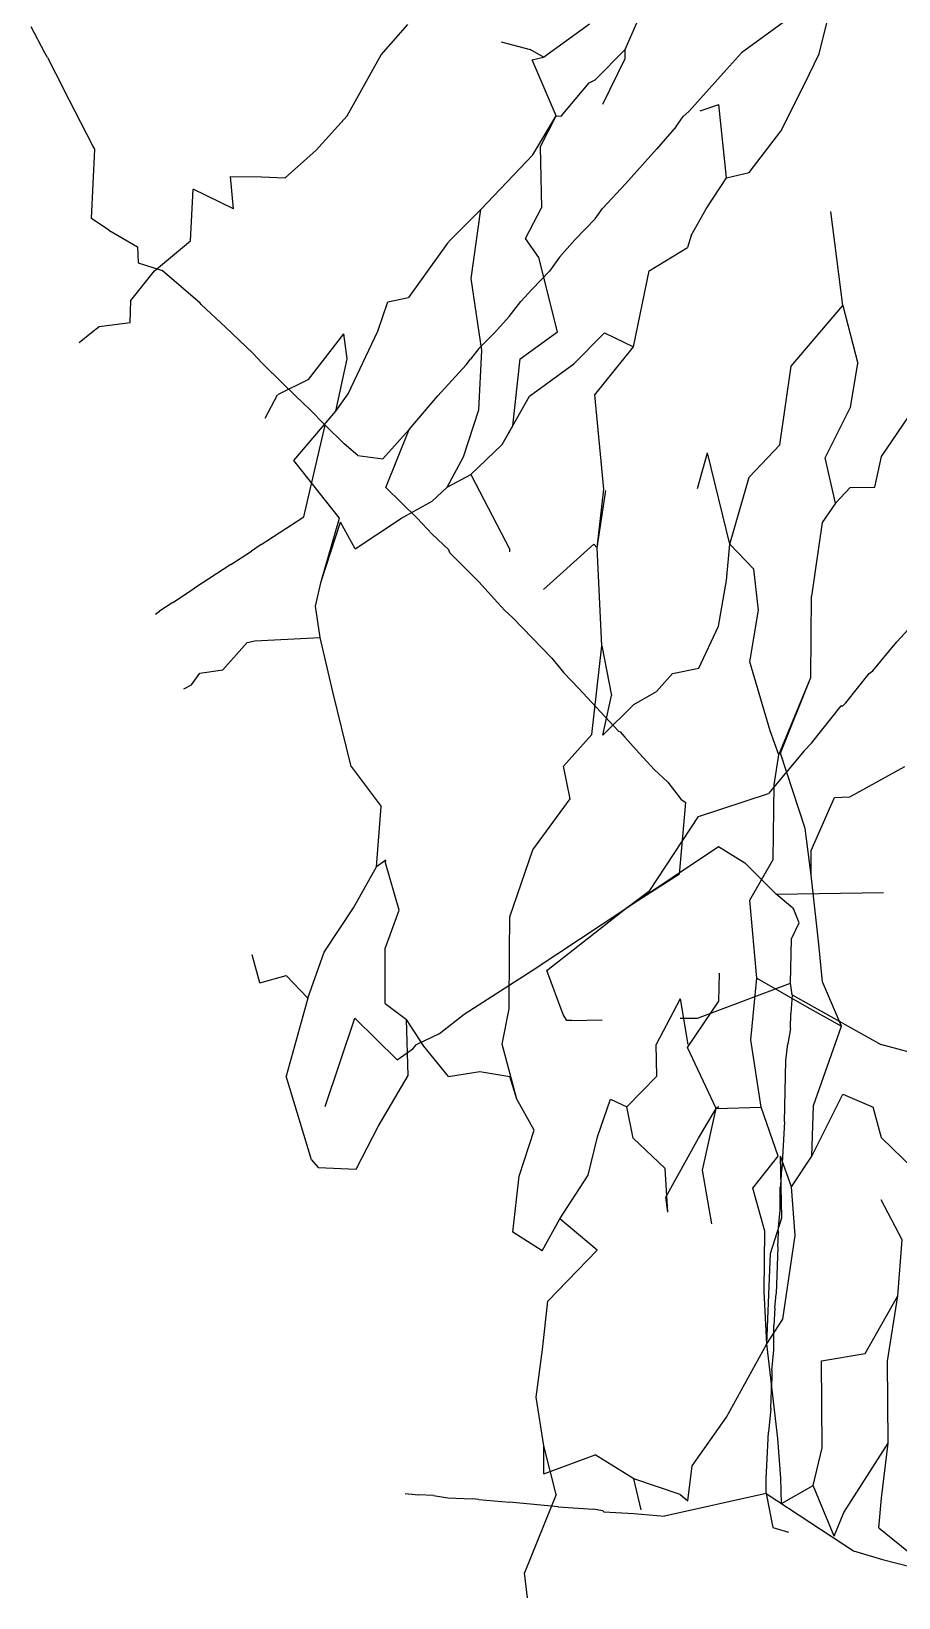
# Model space of a CAD drawing. Extents: x -744176.4 to -744149.3, y -1044958.5 to -1044927.3.
# Drawn here: x -744174.64 to -744167.64, y -1044951.07 to -1044938.43 of the extents above; entities that cross this region are included whole.
import ezdxf

# ---------------------------------------------------------------- set-up
doc = ezdxf.new("R2010")
doc.units = 0

msp = doc.modelspace()

# ---------------------------------------------------------------- linework, layer by layer
at = {"layer": 'SKELETON'}
for p, q in [((-744168.128006, -1044938.031006, 201.020996), (-744168.906006, -1044938.598022, 200.959)), ((-744168.276993, -1044938.607971, 195.477997), (-744168.153, -1044938.104004, 195.457001)), ((-744174.528, -1044938.598999, 201.360001), (-744174.636993, -1044938.388, 201.375)), ((-744171.813004, -1044938.61499, 195.641998), (-744171.598999, -1044938.369995, 195.585999)), ((-744170.503006, -1044938.633972, 195.494995), (-744170.130997, -1044938.364014, 195.477997)), ((-744169.843994, -1044938.572998, 195.496994), (-744169.75, -1044938.356995, 195.457001)), ((-744170.843994, -1044938.508972, 195.496994), (-744170.610992, -1044938.570984, 195.492004)), ((-744174.505997, -1044938.635986, 201.354004), (-744174.528, -1044938.598999, 201.360001)), ((-744174.505997, -1044938.635986, 201.354004), (-744174.378006, -1044938.890015, 201.339005)), ((-744172.087006, -1044939.107971, 195.522003), (-744171.813004, -1044938.61499, 195.641998)), ((-744170.503006, -1044938.633972, 195.494995), (-744170.610992, -1044938.570984, 195.492004)), ((-744170.593994, -1044938.656006, 195.492004), (-744170.503006, -1044938.633972, 195.494995)), ((-744170.085999, -1044938.817017, 195.5), (-744169.843994, -1044938.572998, 195.496994)), ((-744170.022995, -1044939.012024, 195.494003), (-744169.843994, -1044938.643982, 195.487)), ((-744169.843994, -1044938.643982, 195.487), (-744169.843994, -1044938.572998, 195.496994)), ((-744169.024994, -1044938.732971, 200.959), (-744168.906006, -1044938.598022, 200.959)), ((-744168.399994, -1044938.856018, 195.468994), (-744168.276993, -1044938.607971, 195.477997)), ((-744170.401001, -1044939.106995, 195.498001), (-744170.593994, -1044938.656006, 195.492004)), ((-744169.330002, -1044939.072998, 200.960007), (-744169.024994, -1044938.732971, 200.959)), ((-744174.141998, -1044939.343994, 201.311996), (-744174.378006, -1044938.890015, 201.339005)), ((-744170.360001, -1044939.109009, 195.481003), (-744170.134003, -1044938.841003, 195.468994)), ((-744170.134003, -1044938.841003, 195.468994), (-744170.085999, -1044938.817017, 195.5)), ((-744168.587997, -1044939.231018, 195.487), (-744168.399994, -1044938.856018, 195.468994)), ((-744169.240005, -1044939.065979, 195.490997), (-744169.089005, -1044939.015015, 195.485992)), ((-744169.024994, -1044939.609009, 195.498993), (-744169.089005, -1044939.015015, 195.485992)), ((-744172.339005, -1044939.383972, 195.522995), (-744172.087006, -1044939.107971, 195.522003)), ((-744170.587997, -1044939.421021, 195.492004), (-744170.401001, -1044939.106995, 195.498001)), ((-744170.529999, -1044939.359009, 195.490997), (-744170.401001, -1044939.106995, 195.498001)), ((-744170.401001, -1044939.106995, 195.498001), (-744170.360001, -1044939.109009, 195.481003)), ((-744169.432999, -1044939.19397, 200.960007), (-744169.376007, -1044939.112, 200.960007)), ((-744169.376007, -1044939.112, 200.960007), (-744169.330002, -1044939.072998, 200.960007)), ((-744169.432999, -1044939.19397, 200.960007), (-744169.591995, -1044939.377014, 200.960007)), ((-744168.843994, -1044939.564026, 195.494003), (-744168.587997, -1044939.231018, 195.487)), ((-744174.151993, -1044939.934998, 201.311996), (-744174.123993, -1044939.375977, 201.309006)), ((-744174.123993, -1044939.375977, 201.309006), (-744174.141998, -1044939.343994, 201.311996)), ((-744172.587006, -1044939.607971, 195.524994), (-744172.339005, -1044939.383972, 195.522995)), ((-744170.529999, -1044939.359009, 195.490997), (-744170.518005, -1044939.849976, 195.526993)), ((-744169.841003, -1044939.656982, 200.968994), (-744169.591995, -1044939.377014, 200.960007)), ((-744170.744995, -1044939.586975, 195.494995), (-744170.587997, -1044939.421021, 195.492004)), ((-744173.003998, -1044939.857971, 195.718002), (-744173.029999, -1044939.598022, 195.718994)), ((-744173.029999, -1044939.598022, 195.718994), (-744172.779999, -1044939.599976, 195.712997)), ((-744172.779999, -1044939.599976, 195.712997), (-744172.587006, -1044939.607971, 195.524994)), ((-744171.007996, -1044939.862976, 195.5), (-744170.744995, -1044939.586975, 195.494995)), ((-744170.026001, -1044939.856018, 200.968002), (-744169.841003, -1044939.656982, 200.968994)), ((-744169.190994, -1044939.857971, 195.498993), (-744169.024994, -1044939.609009, 195.498993)), ((-744169.024994, -1044939.609009, 195.498993), (-744168.843994, -1044939.564026, 195.494003)), ((-744173.352005, -1044940.117004, 195.725998), (-744173.332001, -1044939.700012, 195.729004)), ((-744173.003998, -1044939.857971, 195.718002), (-744173.332001, -1044939.700012, 195.729004)), ((-744171.253998, -1044940.109009, 195.5), (-744171.007996, -1044939.862976, 195.5)), ((-744171.085999, -1044940.419983, 195.531006), (-744171.007996, -1044939.862976, 195.5)), ((-744170.649002, -1044940.096985, 195.522995), (-744170.518005, -1044939.849976, 195.526993)), ((-744170.087006, -1044939.939026, 200.975998), (-744170.026001, -1044939.856018, 200.968002)), ((-744169.311996, -1044940.072998, 195.498993), (-744169.190994, -1044939.857971, 195.498993)), ((-744168.085999, -1044940.638, 195.5), (-744168.182999, -1044939.879028, 195.494003)), ((-744174.011002, -1044940.028992, 201.287003), (-744174.151993, -1044939.934998, 201.311996)), ((-744174.011002, -1044940.028992, 201.287003), (-744173.779007, -1044940.164978, 201.259995)), ((-744170.251007, -1044940.109009, 200.990997), (-744170.087006, -1044939.939026, 200.975998)), ((-744173.779007, -1044940.164978, 201.259995), (-744173.774002, -1044940.29303, 201.128998)), ((-744173.643997, -1044940.359009, 195.740005), (-744173.352005, -1044940.117004, 195.725998)), ((-744171.279007, -1044940.13501, 195.498993), (-744171.593994, -1044940.572998, 195.544998)), ((-744171.279007, -1044940.13501, 195.498993), (-744171.253998, -1044940.109009, 195.5)), ((-744170.541, -1044940.25, 195.533997), (-744170.649002, -1044940.096985, 195.522995)), ((-744170.375, -1044940.249023, 200.988998), (-744170.251007, -1044940.109009, 200.990997)), ((-744169.311996, -1044940.072998, 195.498993), (-744169.339996, -1044940.171021, 195.511002)), ((-744170.391006, -1044940.851013, 195.539001), (-744170.541, -1044940.25, 195.533997)), ((-744170.375, -1044940.249023, 200.988998), (-744170.455002, -1044940.362, 200.998001)), ((-744169.649002, -1044940.357971, 195.522003), (-744169.339996, -1044940.171021, 195.511002)), ((-744173.835007, -1044940.598022, 195.744995), (-744173.643997, -1044940.359009, 195.740005)), ((-744173.774002, -1044940.29303, 201.128998), (-744173.580994, -1044940.356018, 201.240005)), ((-744173.274994, -1044940.619995, 201.216003), (-744173.580994, -1044940.356018, 201.240005)), ((-744170.593994, -1044940.505005, 200.983994), (-744170.455002, -1044940.362, 200.998001)), ((-744169.776993, -1044940.971008, 195.522995), (-744169.649002, -1044940.357971, 195.522003)), ((-744171.001007, -1044941.000977, 195.552994), (-744171.085999, -1044940.419983, 195.531006)), ((-744170.686005, -1044940.606018, 200.992004), (-744170.593994, -1044940.505005, 200.983994)), ((-744173.839005, -1044940.776001, 195.580994), (-744173.835007, -1044940.598022, 195.744995)), ((-744173.266998, -1044940.630005, 201.214996), (-744173.274994, -1044940.619995, 201.216003)), ((-744173.266998, -1044940.630005, 201.214996), (-744173.070999, -1044940.814026, 201.207001)), ((-744171.841003, -1044940.843994, 195.554001), (-744171.759003, -1044940.609009, 195.516006)), ((-744171.759003, -1044940.609009, 195.516006), (-744171.593994, -1044940.572998, 195.544998)), ((-744170.781006, -1044940.728027, 200.990997), (-744170.686005, -1044940.606018, 200.992004)), ((-744168.505005, -1044941.127991, 195.513), (-744168.085999, -1044940.638, 195.5)), ((-744168.085999, -1044940.638, 195.5), (-744167.966003, -1044941.106018, 195.496994)), ((-744174.089005, -1044940.807007, 195.746994), (-744173.839005, -1044940.776001, 195.580994)), ((-744170.781006, -1044940.728027, 200.990997), (-744170.899994, -1044940.857971, 200.990005)), ((-744174.251007, -1044940.935974, 195.746994), (-744174.149994, -1044940.856018, 195.585007)), ((-744174.149994, -1044940.856018, 195.585007), (-744174.089005, -1044940.807007, 195.746994)), ((-744172.848999, -1044941.023987, 201.184998), (-744173.070999, -1044940.814026, 201.207001)), ((-744172.401001, -1044941.234009, 195.552994), (-744172.113998, -1044940.867004, 195.552994)), ((-744172.089005, -1044941.06897, 195.561996), (-744172.113998, -1044940.867004, 195.552994)), ((-744172.078995, -1044941.351013, 195.570007), (-744171.841003, -1044940.843994, 195.554001)), ((-744171.024002, -1044940.984009, 201.001999), (-744170.899994, -1044940.857971, 200.990005)), ((-744170.692001, -1044941.067993, 195.544998), (-744170.391006, -1044940.851013, 195.539001)), ((-744170.259003, -1044941.107971, 195.520004), (-744170.009995, -1044940.857971, 195.522003)), ((-744170.009995, -1044940.857971, 195.522003), (-744169.776993, -1044940.971008, 195.522995)), ((-744172.774994, -1044941.104004, 201.177002), (-744172.848999, -1044941.023987, 201.184998)), ((-744171.024002, -1044940.984009, 201.001999), (-744171.093002, -1044941.070984, 200.983994)), ((-744171.024994, -1044941.481018, 195.557007), (-744171.001007, -1044941.000977, 195.552994)), ((-744170.087997, -1044941.359009, 195.548004), (-744169.776993, -1044940.971008, 195.522995)), ((-744172.75, -1044941.127991, 201.179001), (-744172.774994, -1044941.104004, 201.177002)), ((-744172.75, -1044941.127991, 201.179001), (-744172.501007, -1044941.369019, 201.153)), ((-744172.177994, -1044941.492004, 195.567993), (-744172.089005, -1044941.06897, 195.561996)), ((-744171.356003, -1044941.367981, 200.998993), (-744171.128006, -1044941.117981, 200.985992)), ((-744171.128006, -1044941.117981, 200.985992), (-744171.093002, -1044941.070984, 200.983994)), ((-744170.75, -1044941.607971, 195.550003), (-744170.692001, -1044941.067993, 195.544998)), ((-744170.617004, -1044941.369019, 195.550003), (-744170.259003, -1044941.107971, 195.520004)), ((-744168.595001, -1044941.762024, 195.522995), (-744168.505005, -1044941.127991, 195.513)), ((-744168.024002, -1044941.458008, 195.615005), (-744167.966003, -1044941.106018, 195.496994)), ((-744172.401001, -1044941.234009, 195.552994), (-744172.649994, -1044941.357971, 195.570007)), ((-744172.75, -1044941.546021, 195.587006), (-744172.649994, -1044941.357971, 195.570007)), ((-744172.393005, -1044941.473999, 201.147003), (-744172.501007, -1044941.369019, 201.153)), ((-744172.177994, -1044941.492004, 195.567993), (-744172.078995, -1044941.351013, 195.570007)), ((-744171.587006, -1044941.640015, 200.998001), (-744171.356003, -1044941.367981, 200.998993)), ((-744170.835999, -1044941.760986, 195.552002), (-744170.617004, -1044941.369019, 195.550003)), ((-744170.016998, -1044942.119019, 195.554001), (-744170.087997, -1044941.359009, 195.548004)), ((-744172.516998, -1044941.890015, 195.585007), (-744172.177994, -1044941.492004, 195.567993)), ((-744172.393005, -1044941.473999, 201.147003), (-744172.266006, -1044941.603027, 201.145996)), ((-744171.149002, -1044941.859009, 195.563995), (-744171.024994, -1044941.481018, 195.557007)), ((-744168.229996, -1044941.867981, 195.513), (-744168.024002, -1044941.458008, 195.615005)), ((-744167.774002, -1044941.856018, 195.490005), (-744167.557007, -1044941.536011, 195.494995)), ((-744172.436996, -1044942.343994, 201.024002), (-744172.266006, -1044941.603027, 201.145996)), ((-744172.266006, -1044941.603027, 201.145996), (-744172.112, -1044941.755005, 201.141006)), ((-744171.800995, -1044941.875977, 200.990997), (-744171.587006, -1044941.640015, 200.998001)), ((-744171.774994, -1044942.107971, 201.061005), (-744171.587006, -1044941.640015, 200.998001)), ((-744170.835999, -1044941.760986, 195.552002), (-744170.75, -1044941.607971, 195.550003)), ((-744172.003006, -1044941.848999, 201.147003), (-744172.112, -1044941.755005, 201.141006)), ((-744171.091003, -1044942.002991, 195.557999), (-744170.835999, -1044941.760986, 195.552002)), ((-744168.843994, -1044942.023987, 195.529007), (-744168.595001, -1044941.762024, 195.522995)), ((-744172.149002, -1044942.353027, 195.585999), (-744172.516998, -1044941.890015, 195.585007)), ((-744172.003006, -1044941.848999, 201.147003), (-744171.800995, -1044941.875977, 200.990997)), ((-744171.281006, -1044942.104004, 195.554001), (-744171.149002, -1044941.859009, 195.563995)), ((-744169.259003, -1044942.116028, 195.537994), (-744169.179993, -1044941.825989, 195.529999)), ((-744169, -1044942.562988, 195.533997), (-744169.179993, -1044941.825989, 195.529999)), ((-744168.147003, -1044942.231995, 195.5), (-744168.229996, -1044941.867981, 195.513)), ((-744167.828995, -1044942.104004, 195.494995), (-744167.774002, -1044941.856018, 195.490005)), ((-744171.281006, -1044942.104004, 195.554001), (-744171.091003, -1044942.002991, 195.557999)), ((-744171.091003, -1044942.002991, 195.557999), (-744170.774994, -1044942.607971, 195.561005)), ((-744169, -1044942.562988, 195.533997), (-744168.843994, -1044942.023987, 195.529007)), ((-744171.524002, -1044942.353027, 201.052002), (-744171.774994, -1044942.107971, 201.061005)), ((-744171.404007, -1044942.218994, 195.561005), (-744171.281006, -1044942.104004, 195.554001)), ((-744170.070007, -1044942.594971, 195.559006), (-744170.016998, -1044942.119019, 195.554001)), ((-744170.070007, -1044942.594971, 195.559006), (-744170.001007, -1044942.132019, 195.554001)), ((-744168.147003, -1044942.231995, 195.5), (-744168.026993, -1044942.106995, 195.498993)), ((-744168.026993, -1044942.106995, 195.498993), (-744167.828995, -1044942.104004, 195.494995)), ((-744171.404007, -1044942.218994, 195.561005), (-744171.656006, -1044942.359009, 195.582001)), ((-744168.147003, -1044942.231995, 195.5), (-744168.253006, -1044942.390015, 195.5)), ((-744172.781006, -1044942.567017, 201.031006), (-744172.436996, -1044942.343994, 201.024002)), ((-744172.296997, -1044942.866028, 195.600006), (-744172.149002, -1044942.353027, 195.585999)), ((-744172.296997, -1044942.866028, 195.600006), (-744172.141006, -1044942.387024, 195.589005)), ((-744172.024002, -1044942.603027, 195.591995), (-744172.141006, -1044942.387024, 195.589005)), ((-744172.024002, -1044942.603027, 195.591995), (-744171.656006, -1044942.359009, 195.582001)), ((-744171.401001, -1044942.482971, 201.050995), (-744171.524002, -1044942.353027, 201.052002)), ((-744168.253006, -1044942.390015, 195.5), (-744168.339005, -1044942.984009, 195.531006)), ((-744172.781006, -1044942.567017, 201.031006), (-744172.860992, -1044942.619995, 201.039001)), ((-744171.401001, -1044942.482971, 201.050995), (-744171.266006, -1044942.609009, 201.048004)), ((-744170.501999, -1044942.929993, 195.567993), (-744170.098007, -1044942.562988, 195.559998)), ((-744170.070007, -1044942.594971, 195.559006), (-744170.098007, -1044942.562988, 195.559998)), ((-744169.024994, -1044942.857971, 195.531006), (-744169, -1044942.562988, 195.533997)), ((-744169, -1044942.562988, 195.533997), (-744168.804993, -1044942.765015, 195.537994)), ((-744173.026993, -1044942.72699, 201.037003), (-744172.860992, -1044942.619995, 201.039001)), ((-744171.259003, -1044942.63501, 201.046997), (-744171.266006, -1044942.609009, 201.048004)), ((-744171.259003, -1044942.63501, 201.046997), (-744171.026001, -1044942.867981, 201.050003)), ((-744170.774994, -1044942.625, 195.561996), (-744170.774994, -1044942.607971, 195.561005)), ((-744170.031998, -1044943.38501, 195.561996), (-744170.070007, -1044942.594971, 195.559006)), ((-744173.026993, -1044942.72699, 201.037003), (-744173.319, -1044942.919983, 201.052002)), ((-744168.766998, -1044943.096008, 195.522995), (-744168.804993, -1044942.765015, 195.537994)), ((-744173.494003, -1044943.034973, 201.054001), (-744173.319, -1044942.919983, 201.052002)), ((-744172.343994, -1044943.065002, 195.602005), (-744172.296997, -1044942.866028, 195.600006)), ((-744170.875, -1044943.036011, 201.029999), (-744171.026001, -1044942.867981, 201.050003)), ((-744169.091003, -1044943.22699, 195.528), (-744169.024994, -1044942.857971, 195.531006)), ((-744173.494003, -1044943.034973, 201.054001), (-744173.602997, -1044943.106018, 201.054001)), ((-744172.307007, -1044943.317017, 195.597), (-744172.343994, -1044943.065002, 195.602005)), ((-744170.875, -1044943.036011, 201.029999), (-744170.815002, -1044943.098999, 201.029007)), ((-744168.345993, -1044943.640991, 195.546005), (-744168.339005, -1044942.984009, 195.531006)), ((-744173.636002, -1044943.130005, 201.061996), (-744173.602997, -1044943.106018, 201.054001)), ((-744170.751007, -1044943.159973, 201.022995), (-744170.815002, -1044943.098999, 201.029007)), ((-744170.436005, -1044943.484009, 201.024002), (-744170.751007, -1044943.159973, 201.022995)), ((-744168.837997, -1044943.513, 195.550003), (-744168.766998, -1044943.096008, 195.522995)), ((-744167.5, -1044943.189026, 200.835007), (-744167.651993, -1044943.353027, 200.832993)), ((-744172.832001, -1044943.344971, 195.606003), (-744172.307007, -1044943.317017, 195.597)), ((-744172.203003, -1044943.755005, 195.613998), (-744172.307007, -1044943.317017, 195.597)), ((-744169.25, -1044943.564026, 195.531006), (-744169.091003, -1044943.22699, 195.528)), ((-744173.091995, -1044943.577026, 195.621002), (-744172.893997, -1044943.359009, 195.619995)), ((-744172.893997, -1044943.359009, 195.619995), (-744172.832001, -1044943.344971, 195.606003)), ((-744170.113007, -1044944.098999, 195.574005), (-744170.031998, -1044943.38501, 195.561996)), ((-744170.031998, -1044943.38501, 195.561996), (-744169.953995, -1044943.784973, 195.559998)), ((-744167.843994, -1044943.586975, 200.835007), (-744167.651993, -1044943.353027, 200.832993)), ((-744173.278, -1044943.606018, 195.630005), (-744173.091995, -1044943.577026, 195.621002)), ((-744170.436005, -1044943.484009, 201.024002), (-744170.339005, -1044943.603027, 201.020004)), ((-744169.460999, -1044943.609009, 195.548004), (-744169.25, -1044943.564026, 195.531006)), ((-744168.673004, -1044944.070007, 195.554001), (-744168.837997, -1044943.513, 195.550003)), ((-744173.404999, -1044943.731995, 195.632004), (-744173.343002, -1044943.698975, 195.623993)), ((-744173.343002, -1044943.698975, 195.623993), (-744173.278, -1044943.606018, 195.630005)), ((-744170.220001, -1044943.724976, 201), (-744170.339005, -1044943.603027, 201.020004)), ((-744169.589996, -1044943.754028, 195.546005), (-744169.460999, -1044943.609009, 195.548004)), ((-744168.604996, -1044944.263, 195.550995), (-744168.345993, -1044943.640991, 195.546005)), ((-744168.591003, -1044944.250977, 195.550995), (-744168.345993, -1044943.640991, 195.546005)), ((-744168.061996, -1044943.844971, 200.841995), (-744167.876007, -1044943.607971, 200.832993)), ((-744167.876007, -1044943.607971, 200.832993), (-744167.843994, -1044943.586975, 200.835007)), ((-744172.056, -1044944.357971, 195.623001), (-744172.203003, -1044943.755005, 195.613998)), ((-744169.897003, -1044944.073975, 200.992004), (-744170.220001, -1044943.724976, 201)), ((-744170.024002, -1044944.106018, 195.554001), (-744169.953995, -1044943.784973, 195.559998)), ((-744169.774994, -1044943.856995, 195.550995), (-744169.589996, -1044943.754028, 195.546005)), ((-744170.024002, -1044944.106018, 195.554001), (-744169.774994, -1044943.856995, 195.550995)), ((-744168.339005, -1044944.169006, 200.843994), (-744168.100998, -1044943.869995, 200.839996)), ((-744168.091995, -1044943.875, 200.837997), (-744168.100998, -1044943.869995, 200.839996)), ((-744168.091995, -1044943.875, 200.837997), (-744168.061996, -1044943.844971, 200.841995)), ((-744169.897003, -1044944.073975, 200.992004), (-744169.884995, -1044944.078979, 200.994995)), ((-744169.884995, -1044944.078979, 200.994995), (-744169.847, -1044944.122986, 200.992004)), ((-744168.604996, -1044944.263, 195.550995), (-744168.673004, -1044944.070007, 195.554001)), ((-744170.343002, -1044944.356995, 195.570007), (-744170.113007, -1044944.098999, 195.574005)), ((-744169.753998, -1044944.223022, 200.992004), (-744169.847, -1044944.122986, 200.992004)), ((-744168.399994, -1044944.232971, 200.843002), (-744168.339005, -1044944.169006, 200.843994)), ((-744169.753998, -1044944.223022, 200.992004), (-744169.610001, -1044944.382996, 200.990997)), ((-744168.399994, -1044944.232971, 200.843002), (-744168.686996, -1044944.575012, 200.865005)), ((-744168.641006, -1044944.507019, 195.548996), (-744168.604996, -1044944.263, 195.550995)), ((-744168.391998, -1044944.859009, 195.522995), (-744168.591003, -1044944.250977, 195.550995)), ((-744172.056, -1044944.357971, 195.623001), (-744171.813004, -1044944.679993, 195.617996)), ((-744170.287003, -1044944.619019, 195.585999), (-744170.343002, -1044944.356995, 195.570007)), ((-744169.498993, -1044944.484009, 200.987), (-744169.610001, -1044944.382996, 200.990997)), ((-744168.031006, -1044944.604004, 195.531006), (-744167.587006, -1044944.359009, 195.520004)), ((-744169.498993, -1044944.484009, 200.987), (-744169.391998, -1044944.625, 200.990005)), ((-744169.251999, -1044944.762024, 200.985001), (-744168.686996, -1044944.575012, 200.865005)), ((-744168.649002, -1044945.109009, 195.554001), (-744168.641006, -1044944.507019, 195.548996)), ((-744171.852005, -1044945.16803, 195.628998), (-744171.813004, -1044944.679993, 195.617996)), ((-744170.589005, -1044945.030029, 195.600998), (-744170.287003, -1044944.619019, 195.585999)), ((-744169.406006, -1044945.22699, 200.891006), (-744169.354004, -1044944.650024, 200.996002)), ((-744169.391998, -1044944.625, 200.990005), (-744169.354004, -1044944.650024, 200.996002)), ((-744168.343002, -1044945.034973, 195.537994), (-744168.154999, -1044944.607971, 195.529999)), ((-744168.154999, -1044944.607971, 195.529999), (-744168.031006, -1044944.604004, 195.531006)), ((-744169.643997, -1044945.359009, 200.904007), (-744169.251999, -1044944.762024, 200.985001)), ((-744168.343994, -1044945.234985, 195.546005), (-744168.391998, -1044944.859009, 195.522995)), ((-744170.774994, -1044945.572021, 195.606003), (-744170.589005, -1044945.030029, 195.600998)), ((-744169.837997, -1044945.502991, 200.889008), (-744169.091003, -1044945.004028, 200.867004)), ((-744169.091003, -1044945.004028, 200.867004), (-744168.878006, -1044945.137024, 200.994995)), ((-744168.343994, -1044945.234985, 195.546005), (-744168.343002, -1044945.034973, 195.537994)), ((-744172.037994, -1044945.5, 195.632996), (-744171.852005, -1044945.16803, 195.628998)), ((-744171.776993, -1044945.114014, 195.623993), (-744171.852005, -1044945.16803, 195.628998)), ((-744171.779007, -1044945.137024, 195.625), (-744171.776993, -1044945.114014, 195.623993)), ((-744171.669006, -1044945.518982, 195.625), (-744171.779007, -1044945.137024, 195.625)), ((-744168.625, -1044945.388, 200.927994), (-744168.878006, -1044945.137024, 200.994995)), ((-744168.837006, -1044945.437988, 195.554001), (-744168.649002, -1044945.109009, 195.554001)), ((-744169.406006, -1044945.22699, 200.891006), (-744169.837997, -1044945.502991, 200.889008)), ((-744168.281006, -1044945.79303, 195.552002), (-744168.343994, -1044945.234985, 195.546005)), ((-744169.837997, -1044945.502991, 200.889008), (-744169.643997, -1044945.359009, 200.904007)), ((-744168.781998, -1044946.067017, 195.561005), (-744168.837006, -1044945.437988, 195.554001)), ((-744168.625, -1044945.388, 200.927994), (-744167.759003, -1044945.375977, 200.936996)), ((-744168.494003, -1044945.499023, 200.927994), (-744168.625, -1044945.388, 200.927994)), ((-744172.272995, -1044945.857971, 195.651993), (-744172.037994, -1044945.5, 195.632996)), ((-744171.781006, -1044945.827026, 195.623993), (-744171.669006, -1044945.518982, 195.625)), ((-744170.776993, -1044945.857971, 195.617004), (-744170.774994, -1044945.572021, 195.606003)), ((-744170.585999, -1044946, 200.904999), (-744169.837997, -1044945.502991, 200.889008)), ((-744170.475006, -1044946.005981, 201.078003), (-744169.837997, -1044945.502991, 200.889008)), ((-744168.494003, -1044945.499023, 200.927994), (-744168.483002, -1044945.513, 200.996994)), ((-744168.438995, -1044945.620972, 200.996002), (-744168.483002, -1044945.513, 200.996994)), ((-744168.501007, -1044945.749023, 200.936996), (-744168.438995, -1044945.620972, 200.996002)), ((-744171.781998, -1044946.270996, 195.636002), (-744171.781006, -1044945.827026, 195.623993)), ((-744168.509995, -1044946.106018, 200.955002), (-744168.501007, -1044945.749023, 200.936996)), ((-744168.251999, -1044946.096008, 195.531006), (-744168.281006, -1044945.79303, 195.552002)), ((-744172.794006, -1044946.103027, 195.658005), (-744172.854004, -1044945.879028, 195.664001)), ((-744172.404007, -1044946.228027, 195.641006), (-744172.272995, -1044945.857971, 195.651993)), ((-744170.779999, -1044946.312988, 195.615005), (-744170.776993, -1044945.857971, 195.617004)), ((-744172.794006, -1044946.103027, 195.658005), (-744172.578995, -1044946.044006, 195.649994)), ((-744172.404007, -1044946.228027, 195.641006), (-744172.578995, -1044946.044006, 195.649994)), ((-744171.143005, -1044946.356018, 200.904999), (-744170.585999, -1044946, 200.904999)), ((-744170.345001, -1044946.359009, 201.091995), (-744170.475006, -1044946.005981, 201.078003)), ((-744169.259995, -1044946.390015, 200.901001), (-744168.509995, -1044946.106018, 200.955002)), ((-744169.087006, -1044946.252991, 195.591003), (-744169.082001, -1044946.025024, 195.572006)), ((-744168.828995, -1044946.562988, 195.584), (-744168.781998, -1044946.067017, 195.561005)), ((-744168.781998, -1044946.067017, 195.561005), (-744168.376999, -1044946.299011, 195.554001)), ((-744168.496002, -1044946.200012, 200.936005), (-744168.509995, -1044946.106018, 200.955002)), ((-744168.097, -1044946.453003, 195.557007), (-744168.251999, -1044946.096008, 195.531006)), ((-744172.404007, -1044946.228027, 195.641006), (-744172.578995, -1044946.856995, 195.660995)), ((-744169.401001, -1044946.232971, 195.578995), (-744169.593994, -1044946.60199, 195.608994)), ((-744169.401001, -1044946.232971, 195.578995), (-744169.337997, -1044946.603027, 195.610001)), ((-744168.496002, -1044946.200012, 200.936005), (-744168.507004, -1044946.35199, 201)), ((-744168.496002, -1044946.200012, 200.936005), (-744167.781006, -1044946.60199, 200.865997)), ((-744171.781998, -1044946.270996, 195.636002), (-744171.610001, -1044946.398987, 195.634995)), ((-744171.343002, -1044946.512024, 200.914993), (-744171.143005, -1044946.356018, 200.904999)), ((-744170.835999, -1044946.598999, 195.615005), (-744170.779999, -1044946.312988, 195.615005)), ((-744170.315002, -1044946.408997, 200.998001), (-744170.345001, -1044946.359009, 201.091995)), ((-744169.339996, -1044946.625977, 195.608994), (-744169.087006, -1044946.252991, 195.591003)), ((-744168.509003, -1044946.473999, 201.022995), (-744168.507004, -1044946.35199, 201)), ((-744168.376999, -1044946.299011, 195.554001), (-744168.097, -1044946.453003, 195.557007)), ((-744172.266006, -1044947.10199, 200.953003), (-744172.026001, -1044946.388, 200.960007)), ((-744172.026001, -1044946.388, 200.960007), (-744171.684998, -1044946.724976, 200.929001)), ((-744171.595993, -1044946.85199, 195.645004), (-744171.610001, -1044946.398987, 195.634995)), ((-744171.468994, -1044946.614014, 195.632996), (-744171.610001, -1044946.398987, 195.634995)), ((-744170.274994, -1044946.40802, 200.919998), (-744170.315002, -1044946.408997, 200.998001)), ((-744170.274994, -1044946.40802, 200.919998), (-744170.029007, -1044946.403015, 200.904999)), ((-744169.399994, -1044946.390015, 200.904999), (-744169.259995, -1044946.390015, 200.901001)), ((-744168.509003, -1044946.473999, 201.022995), (-744168.531006, -1044946.596985, 200.985001)), ((-744168.324997, -1044947.093994, 195.572998), (-744168.097, -1044946.453003, 195.557007)), ((-744171.557007, -1044946.635986, 200.927002), (-744171.526993, -1044946.60199, 200.927994)), ((-744171.526993, -1044946.60199, 200.927994), (-744171.343002, -1044946.512024, 200.914993)), ((-744170.718994, -1044947.04303, 195.615005), (-744170.835999, -1044946.598999, 195.615005)), ((-744169.587997, -1044946.856995, 195.610992), (-744169.593994, -1044946.60199, 195.608994)), ((-744168.746002, -1044947.106995, 195.584), (-744168.828995, -1044946.562988, 195.584)), ((-744168.548004, -1044946.72998, 200.996994), (-744168.531006, -1044946.596985, 200.985001)), ((-744167.401993, -1044946.703979, 200.882004), (-744167.781006, -1044946.60199, 200.865997)), ((-744171.684998, -1044946.724976, 200.929001), (-744171.557007, -1044946.635986, 200.927002)), ((-744171.270004, -1044946.859009, 195.630997), (-744171.468994, -1044946.614014, 195.632996)), ((-744169.110001, -1044947.117981, 195.598007), (-744169.339996, -1044946.625977, 195.608994)), ((-744168.556, -1044947.10498, 200.990005), (-744168.548004, -1044946.72998, 200.996994)), ((-744172.375, -1044947.531982, 195.656006), (-744172.578995, -1044946.856995, 195.660995)), ((-744171.837997, -1044947.263977, 195.647995), (-744171.595993, -1044946.85199, 195.645004)), ((-744171.270004, -1044946.859009, 195.630997), (-744171.016006, -1044946.820984, 195.621002)), ((-744171.016006, -1044946.820984, 195.621002), (-744170.774002, -1044946.859009, 195.619003)), ((-744170.718994, -1044947.04303, 195.615005), (-744170.774002, -1044946.859009, 195.619003)), ((-744169.830994, -1044947.10498, 195.608994), (-744169.587997, -1044946.856995, 195.610992)), ((-744170.578995, -1044947.291992, 195.623001), (-744170.718994, -1044947.04303, 195.615005)), ((-744170.067993, -1044947.348022, 195.613998), (-744169.962006, -1044947.041992, 195.615997)), ((-744169.962006, -1044947.041992, 195.615997), (-744169.830994, -1044947.10498, 195.608994)), ((-744169.779007, -1044947.357971, 195.610001), (-744169.830994, -1044947.10498, 195.608994)), ((-744169.087997, -1044947.104004, 195.593002), (-744169.110001, -1044947.117981, 195.598007)), ((-744169.110001, -1044947.117981, 195.598007), (-744168.746002, -1044947.106995, 195.584)), ((-744168.610001, -1044947.502991, 195.576996), (-744168.746002, -1044947.106995, 195.584)), ((-744168.559006, -1044947.22699, 200.988998), (-744168.556, -1044947.10498, 200.990005)), ((-744168.337006, -1044947.504028, 195.554001), (-744168.087997, -1044947.002991, 195.569)), ((-744168.337006, -1044947.504028, 195.554001), (-744168.324997, -1044947.093994, 195.572998)), ((-744168.087997, -1044947.002991, 195.569), (-744167.843002, -1044947.106995, 195.552002)), ((-744167.776001, -1044947.356018, 195.548004), (-744167.843002, -1044947.106995, 195.552002)), ((-744169.251007, -1044947.356995, 195.591995), (-744169.110001, -1044947.117981, 195.598007)), ((-744169.218994, -1044947.617004, 195.593002), (-744169.110001, -1044947.117981, 195.598007)), ((-744168.559006, -1044947.22699, 200.988998), (-744168.580002, -1044947.607971, 200.992004)), ((-744172.016006, -1044947.607971, 195.649994), (-744171.837997, -1044947.263977, 195.647995)), ((-744170.699997, -1044947.664001, 195.643005), (-744170.578995, -1044947.291992, 195.623001)), ((-744170.143005, -1044947.656982, 195.615005), (-744170.067993, -1044947.348022, 195.613998)), ((-744169.522003, -1044947.60199, 195.591995), (-744169.779007, -1044947.357971, 195.610001)), ((-744169.516998, -1044947.833008, 195.608002), (-744169.251007, -1044947.356995, 195.591995)), ((-744167.518997, -1044947.60199, 195.542999), (-744167.776001, -1044947.356018, 195.548004)), ((-744172.375, -1044947.531982, 195.656006), (-744172.320999, -1044947.594971, 195.651001)), ((-744172.320999, -1044947.594971, 195.651001), (-744172.016006, -1044947.607971, 195.649994)), ((-744169.5, -1044947.955994, 195.612), (-744169.522003, -1044947.60199, 195.591995)), ((-744169.145004, -1044948.047974, 195.602005), (-744169.218994, -1044947.617004, 195.593002)), ((-744168.813004, -1044947.76001, 195.597), (-744168.610001, -1044947.502991, 195.576996)), ((-744168.578995, -1044948.000977, 195.597), (-744168.589005, -1044947.502991, 195.576004)), ((-744168.501999, -1044947.750977, 195.576996), (-744168.589005, -1044947.502991, 195.576004)), ((-744168.587006, -1044947.734009, 200.990997), (-744168.580002, -1044947.607971, 200.992004)), ((-744168.501999, -1044947.750977, 195.576996), (-744168.337006, -1044947.504028, 195.554001)), ((-744170.751007, -1044948.11499, 195.649002), (-744170.699997, -1044947.664001, 195.643005)), ((-744170.371002, -1044948.01001, 195.630997), (-744170.143005, -1044947.656982, 195.615005)), ((-744168.587006, -1044947.734009, 200.990997), (-744168.593994, -1044947.754028, 200.998993)), ((-744169.5, -1044947.955994, 195.612), (-744169.516998, -1044947.833008, 195.608002)), ((-744168.718002, -1044948.107971, 195.591995), (-744168.813004, -1044947.76001, 195.597)), ((-744168.593994, -1044947.937988, 200.994995), (-744168.593994, -1044947.754028, 200.998993)), ((-744168.473007, -1044948.142029, 195.589996), (-744168.501999, -1044947.750977, 195.576996)), ((-744167.608002, -1044948.177979, 195.559006), (-744167.778, -1044947.856018, 195.546997)), ((-744168.669998, -1044948.288025, 195.600998), (-744168.578995, -1044948.000977, 195.597)), ((-744168.610001, -1044948.106018, 201), (-744168.593994, -1044947.937988, 200.994995)), ((-744170.514008, -1044948.265991, 195.634995), (-744170.751007, -1044948.11499, 195.649002)), ((-744170.514008, -1044948.265991, 195.634995), (-744170.371002, -1044948.01001, 195.630997)), ((-744170.070999, -1044948.260986, 195.638), (-744170.371002, -1044948.01001, 195.630997)), ((-744168.723007, -1044948.596008, 195.606995), (-744168.718002, -1044948.107971, 195.591995)), ((-744168.613007, -1044948.234009, 200.990005), (-744168.606995, -1044948.117981, 200.983994)), ((-744168.610001, -1044948.106018, 201), (-744168.606995, -1044948.117981, 200.983994)), ((-744168.613007, -1044948.234009, 200.990005), (-744168.625, -1044948.61499, 200.998001)), ((-744168.570999, -1044948.817993, 195.606003), (-744168.473007, -1044948.142029, 195.589996)), ((-744167.643005, -1044948.629028, 195.574005), (-744167.608002, -1044948.177979, 195.559006)), ((-744170.466995, -1044948.671997, 195.647995), (-744170.070999, -1044948.260986, 195.638)), ((-744168.699997, -1044949.017029, 195.612), (-744168.669998, -1044948.288025, 195.600998)), ((-744168.699997, -1044949.017029, 195.612), (-744168.723007, -1044948.596008, 195.606995)), ((-744168.636002, -1044948.72998, 200.990005), (-744168.625, -1044948.61499, 200.998001)), ((-744167.906006, -1044949.096008, 195.593994), (-744167.643005, -1044948.629028, 195.574005)), ((-744167.727005, -1044949.15802, 195.589996), (-744167.643005, -1044948.629028, 195.574005)), ((-744170.509995, -1044949.062988, 195.654007), (-744170.466995, -1044948.671997, 195.647995)), ((-744168.636002, -1044948.72998, 200.990005), (-744168.643997, -1044948.869995, 200.994995)), ((-744168.699997, -1044949.017029, 195.612), (-744168.570999, -1044948.817993, 195.606003)), ((-744168.645004, -1044949.065002, 200.990005), (-744168.643997, -1044948.869995, 200.994995)), ((-744170.561996, -1044949.447021, 195.654999), (-744170.509995, -1044949.062988, 195.654007)), ((-744169.026993, -1044949.609009, 195.623001), (-744168.699997, -1044949.017029, 195.612)), ((-744168.610992, -1044949.781982, 195.612), (-744168.699997, -1044949.017029, 195.612)), ((-744168.658997, -1044949.232971, 200.998993), (-744168.645004, -1044949.065002, 200.990005)), ((-744168.259995, -1044949.156006, 195.604004), (-744167.906006, -1044949.096008, 195.593994)), ((-744168.658997, -1044949.232971, 200.998993), (-744168.660995, -1044949.315002, 200.994003)), ((-744168.255005, -1044949.856995, 195.593002), (-744168.259995, -1044949.156006, 195.604004)), ((-744167.720001, -1044949.820007, 195.593994), (-744167.727005, -1044949.15802, 195.589996)), ((-744168.669006, -1044949.539978, 200.998001), (-744168.660995, -1044949.315002, 200.994003)), ((-744170.5, -1044949.840027, 195.651001), (-744170.561996, -1044949.447021, 195.654999)), ((-744169.302994, -1044950.000977, 195.634003), (-744169.026993, -1044949.609009, 195.623001)), ((-744168.669006, -1044949.539978, 200.998001), (-744168.686005, -1044949.72998, 201.016998)), ((-744168.705994, -1044950.10498, 201.022003), (-744168.686005, -1044949.72998, 201.016998)), ((-744170.399994, -1044950.234009, 195.675003), (-744170.5, -1044949.840027, 195.651001)), ((-744170.5, -1044950.067017, 195.658005), (-744170.5, -1044949.840027, 195.651001)), ((-744168.587006, -1044950.101013, 195.615997), (-744168.610992, -1044949.781982, 195.612)), ((-744168.328003, -1044950.161011, 195.610001), (-744168.255005, -1044949.856995, 195.593002)), ((-744168.080002, -1044950.379028, 195.604996), (-744167.720001, -1044949.820007, 195.593994)), ((-744167.776001, -1044950.262024, 195.595993), (-744167.720001, -1044949.820007, 195.593994)), ((-744170.5, -1044950.067017, 195.658005), (-744170.087006, -1044949.914001, 195.653)), ((-744169.774994, -1044950.106018, 195.643997), (-744170.087006, -1044949.914001, 195.653)), ((-744169.337997, -1044950.283997, 195.647003), (-744169.302994, -1044950.000977, 195.634003)), ((-744169.399002, -1044950.232971, 195.645996), (-744169.774994, -1044950.106018, 195.643997)), ((-744169.714996, -1044950.356018, 195.654999), (-744169.774994, -1044950.106018, 195.643997)), ((-744168.705994, -1044950.226013, 201.022003), (-744168.705994, -1044950.10498, 201.022003)), ((-744168.582001, -1044950.30603, 195.615997), (-744168.587006, -1044950.101013, 195.615997)), ((-744171.619995, -1044950.224976, 200.996994), (-744171.511002, -1044950.236023, 200.994003)), ((-744171.391006, -1044950.241028, 201.016998), (-744171.511002, -1044950.236023, 200.994003)), ((-744171.391006, -1044950.241028, 201.016998), (-744171.276001, -1044950.258972, 200.988998)), ((-744171.276001, -1044950.258972, 200.988998), (-744171.078003, -1044950.268005, 201)), ((-744171.024002, -1044950.275024, 200.985992), (-744171.078003, -1044950.268005, 201)), ((-744171.024002, -1044950.275024, 200.985992), (-744170.778, -1044950.294006, 200.990997)), ((-744170.399994, -1044950.234009, 195.675003), (-744170.656006, -1044950.866028, 195.679001)), ((-744168.705994, -1044950.226013, 201.022003), (-744169.526001, -1044950.40802, 200.957993)), ((-744169.399002, -1044950.232971, 195.645996), (-744169.337997, -1044950.283997, 195.647003)), ((-744168.705994, -1044950.226013, 201.022003), (-744168.653, -1044950.500977, 200.960007)), ((-744168.705994, -1044950.226013, 201.022003), (-744168.001007, -1044950.689026, 200.929001)), ((-744168.582001, -1044950.30603, 195.615997), (-744168.328003, -1044950.161011, 195.610001)), ((-744168.156006, -1044950.570007, 195.621002), (-744168.328003, -1044950.161011, 195.610001)), ((-744167.798004, -1044950.502014, 195.602005), (-744167.776001, -1044950.262024, 195.595993)), ((-744170.386002, -1044950.33197, 200.968002), (-744170.778, -1044950.294006, 200.990997)), ((-744170.386002, -1044950.33197, 200.968002), (-744170.100998, -1044950.35199, 201.001007)), ((-744170.024994, -1044950.364014, 200.968002), (-744170.100998, -1044950.35199, 201.001007)), ((-744170.024994, -1044950.364014, 200.968002), (-744170.014999, -1044950.372986, 200.964005)), ((-744170.014999, -1044950.372986, 200.964005), (-744169.774002, -1044950.388, 200.960007)), ((-744169.774002, -1044950.388, 200.960007), (-744169.526001, -1044950.40802, 200.957993)), ((-744168.156006, -1044950.570007, 195.621002), (-744168.080002, -1044950.379028, 195.604996)), ((-744168.653, -1044950.500977, 200.960007), (-744168.524994, -1044950.536011, 200.957993)), ((-744167.798004, -1044950.502014, 195.602005), (-744167.501007, -1044950.742004, 195.604996)), ((-744168.001007, -1044950.689026, 200.929001), (-744167.766006, -1044950.757996, 200.927002)), ((-744167.766006, -1044950.757996, 200.927002), (-744167.524994, -1044950.820984, 200.929001)), ((-744170.630997, -1044951.065979, 195.664001), (-744170.656006, -1044950.866028, 195.679001))]:
    msp.add_line(p, q, dxfattribs=at)

doc.saveas('drawing.dxf')
